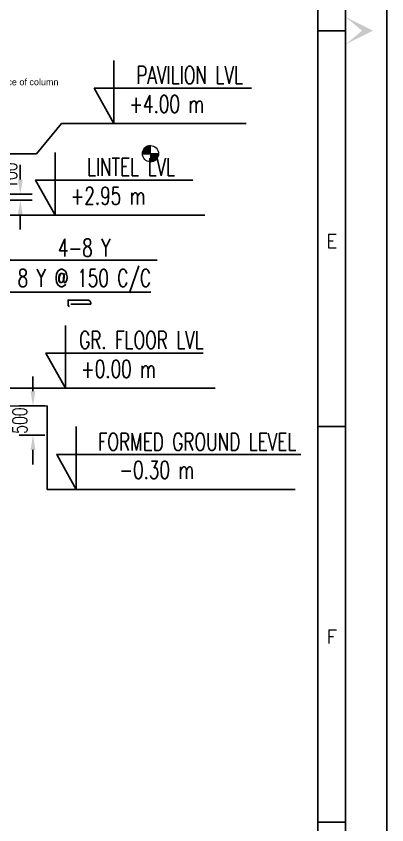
# Model space of a CAD drawing. Header units: millimetres. Extents: x 2659630 to 6742168, y -2425387 to -732288.
# Drawn here: x 3312358 to 3318682, y -1218975 to -1205190 of the extents above; entities that cross this region are included whole.
import ezdxf
from ezdxf.enums import TextEntityAlignment as Align

# ---------------------------------------------------------------- set-up
doc = ezdxf.new("R2010")
doc.units = ezdxf.units.MM
doc.header["$PDMODE"] = 35
doc.header["$PDSIZE"] = -25
doc.layers.add('A-FLOR-LEVL', color=51, linetype='Continuous', lineweight=9)
doc.layers.add('A-TEXT', color=211, linetype='Continuous', lineweight=9)
for name, color, linetype in [('PNA', 8, 'Continuous'), ('S-COLUMN NO', 2, 'Continuous'), ('S-DIM-1', 5, 'Continuous'), ('S-LEVEL SECTION', 3, 'Continuous'), ('S-REINFORCEMENT', 6, 'Continuous')]:
    doc.layers.add(name, color=color, linetype=linetype)
doc.styles.add('Arial_1', font='arial.ttf', dxfattribs={"height": 98.35329341317356})
doc.styles.add('ROMANS', font='r.shx', dxfattribs={"width": 0.7})
doc.dimstyles.new('dim100', dxfattribs={"dimtxt": 250, "dimasz": 250, "dimexe": 200, "dimexo": 200, "dimgap": 100, "dimtad": 1, "dimdec": 0, "dimrnd": 1, "dimzin": 0, "dimdsep": 46, "dimtxsty": 'ROMANS', "dimcen": 0, "dimclrd": 5, "dimclre": 5, "dimclrt": 4, "dimadec": 0, "dimazin": 0, "dimtfac": 1, "dimtdec": 0, "dimtix": 1, "dimtofl": 0, "dimtmove": 2, "dimatfit": 3, "dimfxl": 1, "dimtolj": 1, "dimtzin": 0, "dimlwd": -1, "dimlwe": -1, "dimarcsym": 0})
doc.dimstyles.new('dim33.33', dxfattribs={"dimtxt": 250, "dimasz": 250, "dimexe": 200, "dimexo": 200, "dimgap": 100, "dimtad": 1, "dimdec": 0, "dimlfac": 0.333331133, "dimzin": 0, "dimdsep": 46, "dimtxsty": 'ROMANS', "dimcen": 0, "dimclrd": 5, "dimclre": 5, "dimclrt": 4, "dimadec": 0, "dimazin": 0, "dimtfac": 1, "dimtdec": 0, "dimtix": 1, "dimtofl": 0, "dimtmove": 2, "dimatfit": 3, "dimfxl": 1, "dimtolj": 1, "dimtzin": 0, "dimlwd": -1, "dimlwe": -1, "dimarcsym": 0})

# ---------------------------------------------------------------- blocks, each defined once
blk = doc.blocks.new('FOLDER')
at = {"layer": 'PNA'}
for points in [[(-1250.000000000007, 2500.000000000011), (0, 0), (0, 1000.000000000013)], [(1249.999999999993, 2500.000000000011), (0, 0), (0, 1000.000000000013)]]:
    blk.add_solid(points, dxfattribs=at)
blk = doc.blocks.new('A1_SHEET.')
at = {"flags": 128}
blk.add_lwpolyline([(0, 0), (0, 594), (841, 594), (841, 0)], close=True, dxfattribs=at)
at = {"layer": 'PNA'}
for p, q in [((828.5000000000146, 298.1962906337012), (833.5000000000147, 298.1962906337012)), ((828.5000000000146, 226.4462906336976), (833.5000000000147, 226.4462906336976)), ((828.5000000000146, 154.6962906336976), (833.5000000000147, 154.6962906336976))]:
    blk.add_line(p, q, dxfattribs=at)
at = {"layer": 'PNA', "color": 1}
for points in [[(7.499999999985447, 6.196290633690296), (833.5000000000147, 6.196290633690296), (833.5000000000147, 587.8037093663079), (7.499999999985447, 587.8037093663079)], [(17.49999999998545, 11.19629063369029), (828.5000000000146, 11.19629063369029), (828.5000000000146, 582.8037093663079), (17.49999999998545, 582.8037093663079)]]:
    blk.add_lwpolyline(points, close=True, dxfattribs=at)
at = {"layer": 'PNA', "xscale": 0.0020000000001672, "yscale": 0.0020000000001672, "zscale": 0.0020000000001672, "rotation": 90}
blk.add_blockref('FOLDER', (838.5000000000146, 298.1962906337012), dxfattribs=at)
at = {"layer": 'PNA', "style": 'ROMANS'}
for s, p in [('E', (831.0000000000147, 260.0537093662933)), ('F', (831.0000000000147, 188.3037093662897))]:
    blk.add_text(s, height=2.499999999999994, dxfattribs=at).set_placement(p, align=Align.MIDDLE)
blk = doc.blocks.new('Level - M_Level Head - Circle_100-1971033-BUILDING SECTION BB_')
at = {"layer": 'A-FLOR-LEVL', "lineweight": 9}
h = blk.add_hatch(color=256, dxfattribs=at)
edge = h.paths.add_edge_path(flags=0)
edge.add_line((79558.08501780154, 3137.499999977148), (79558.08501780154, 2999.999999977148))
edge.add_line((79558.08501780154, 2999.999999977148), (79420.58501780154, 2999.999999977148))
edge.add_arc((79558.08501780154, 2999.999999977148), 137.5, 90.0000000000004, 180.0000000000002, ccw=False)
h = blk.add_hatch(color=256, dxfattribs=at)
edge = h.paths.add_edge_path(flags=0)
edge.add_arc((79558.08501780154, 2999.999999977148), 137.4999999999854, 269.99999999999966, 360, ccw=False)
edge.add_line((79558.08501780154, 2862.499999977148), (79558.08501780154, 2999.999999977148))
edge.add_line((79558.08501780154, 2999.999999977148), (79695.58501780152, 2999.999999977148))
for p, q in [((79558.08501780154, 2999.999999977148), (79558.08501780154, 3137.499999977148)), ((79420.58501780154, 2999.999999977148), (79558.08501780154, 2999.999999977148)), ((79695.58501780152, 2999.999999977148), (79558.08501780154, 2999.999999977148)), ((79558.08501780154, 2999.999999977148), (79558.08501780154, 2862.499999977148))]:
    blk.add_line(p, q, dxfattribs=at)
blk.add_circle((79558.08501780154, 2999.999999977148), 137.4999999999854, dxfattribs=at)
for radius, start, end in [(137.5, 90, 179.9999999999998), (137.4999999999854, 269.9999999999993, 359.9999999999994)]:
    blk.add_arc((79558.08501780154, 2999.999999977148), radius, start, end, dxfattribs=at)
blk = doc.blocks.new('*D2128')
at = {"layer": 'Defpoints', "color": 0, "ltscale": 1200}
for p in [(3312207.017683135, -1211833.998983707), (3312207.017683135, -1212333.998983707), (3312644.693756588, -1212333.998983707)]:
    blk.add_point(p, dxfattribs=at)
at = {"layer": 'S-DIM-1', "color": 5}
for p, q in [((3312644.693756588, -1211583.998983707), (3312644.693756588, -1211333.998983707)), ((3312407.017683135, -1211833.998983707), (3312844.693756588, -1211833.998983707)), ((3312407.017683135, -1212333.998983707), (3312844.693756588, -1212333.998983707)), ((3312644.693756588, -1212583.998983707), (3312644.693756588, -1212833.998983707))]:
    blk.add_line(p, q, dxfattribs=at)
at = {"layer": 'S-DIM-1', "color": 5, "ltscale": 1200}
for points in [[(3312603.027089922, -1211583.998983707), (3312686.360423255, -1211583.998983707), (3312644.693756588, -1211833.998983707)], [(3312686.360423255, -1212583.998983707), (3312603.027089922, -1212583.998983707), (3312644.693756588, -1212333.998983707)]]:
    blk.add_solid(points, dxfattribs=at)
at = {"layer": 'S-DIM-1', "color": 4, "ltscale": 1200, "insert": (3312419.693756588, -1212083.998983707), "char_height": 250, "attachment_point": 5, "rotation": 90, "style": 'ROMANS'}
blk.add_mtext('\\A1;{500}', dxfattribs=at)
blk = doc.blocks.new('*D2129')
at = {"layer": 'Defpoints', "color": 0, "ltscale": 1200}
for p in [(3311678.642349877, -1208226.158652483), (3311678.642349877, -1208326.158111251), (3312428.170263239, -1208326.158111251)]:
    blk.add_point(p, dxfattribs=at)
at = {"layer": 'S-COLUMN NO', "color": 5, "ltscale": 1200}
for p, q in [((3312428.170263239, -1207976.158652483), (3312428.170263239, -1207726.158652483)), ((3311878.642349877, -1208226.158652483), (3312628.170263239, -1208226.158652483)), ((3311878.642349877, -1208326.158111251), (3312628.170263239, -1208326.158111251)), ((3312428.170263239, -1208576.158111251), (3312428.170263239, -1208826.158111251))]:
    blk.add_line(p, q, dxfattribs=at)
for points in [[(3312386.503596573, -1207976.158652483), (3312469.836929906, -1207976.158652483), (3312428.170263239, -1208226.158652483)], [(3312469.836929906, -1208576.158111251), (3312386.503596573, -1208576.158111251), (3312428.170263239, -1208326.158111251)]]:
    blk.add_solid(points, dxfattribs=at)
at = {"layer": 'S-COLUMN NO', "color": 4, "ltscale": 1200, "insert": (3312251.302217421, -1207908.203130745), "char_height": 250, "attachment_point": 5, "rotation": 90, "style": 'ROMANS'}
blk.add_mtext('\\A1;100', dxfattribs=at)

msp = doc.modelspace()

# ---------------------------------------------------------------- linework, layer by layer
at = {"const_width": 25}
msp.add_lwpolyline([(3311678.642349877, -1211833.999018082), (3312895.944874103, -1211833.999018082)], dxfattribs=at)
at = {"layer": 'S-LEVEL SECTION'}
for p, q in [((3312703.181699551, -1207533.994569232), (3313130.742201922, -1207018.385776326)), ((3313130.742201922, -1207018.385776326), (3316283.095058389, -1207018.385776326)), ((3311928.644614586, -1207533.994569232), (3312703.181699551, -1207533.994569232)), ((3315574.418654154, -1208583.973575905), (3311878.675462019, -1208583.973575905)), ((3315752.760875271, -1211533.995130341), (3311911.84153462, -1211533.995130341)), ((3312885.619623855, -1211833.999018082), (3312885.577618998, -1213260.344975777)), ((3317120.008449445, -1213260.191455507), (3312885.619623855, -1213260.344974254))]:
    msp.add_line(p, q, dxfattribs=at)
for points in [[(3314023.93783174, -1205945.639204), (3314023.93783174, -1207018.385776326), (3313689.852770366, -1206418.098199283), (3316373.382831741, -1206418.098199283)], [(3314023.93783174, -1205945.639204), (3314023.93783174, -1207018.385776326), (3313689.852770366, -1206418.098199283), (3316373.382831741, -1206418.098199283)], [(3314023.93783174, -1205945.639204), (3314023.93783174, -1207018.385776326), (3313689.852770366, -1206418.098199283), (3316373.382831741, -1206418.098199283)], [(3313022.527553171, -1207511.459249228), (3313022.527553171, -1208584.205821554), (3312688.442491797, -1207983.918244511), (3315371.972553172, -1207983.918244511)], [(3313022.527553171, -1207511.459249228), (3313022.527553171, -1208584.205821554), (3312688.442491797, -1207983.918244511), (3315371.972553172, -1207983.918244511)], [(3313022.527553171, -1207511.459249228), (3313022.527553171, -1208584.205821554), (3312688.442491797, -1207983.918244511), (3315371.972553172, -1207983.918244511)], [(3313200.869774288, -1210461.480803663), (3313200.869774288, -1211534.22737599), (3312866.784712914, -1210933.939798947), (3315550.314774288, -1210933.939798947)], [(3313200.869774288, -1210461.480803663), (3313200.869774288, -1211534.22737599), (3312866.784712914, -1210933.939798947), (3315550.314774288, -1210933.939798947)], [(3313200.869774288, -1210461.480803663), (3313200.869774288, -1211534.22737599), (3312866.784712914, -1210933.939798947), (3315550.314774288, -1210933.939798947)], [(3313384.176509604, -1212187.598401928), (3313384.176509604, -1213260.344974254), (3313050.09144823, -1212660.057397211), (3317213.382702636, -1212660.057397211)]]:
    msp.add_lwpolyline(points, dxfattribs=at)
at = {"layer": 'S-REINFORCEMENT'}
for p, q in [((3313244.921459572, -1210127.928755168), (3313269.698211486, -1210141.633720316)), ((3313289.664887906, -1210099.777092651), (3313629.258728713, -1210099.777857185)), ((3313579.182128183, -1210028.878986284), (3313424.921459572, -1210028.878986284))]:
    msp.add_line(p, q, dxfattribs=at)
msp.add_lwpolyline([(3313244.921459572, -1210127.928755168), (3313244.921459572, -1210028.878986284), (3313424.921459572, -1210028.878986284)], dxfattribs=at)
msp.add_arc((3313577.508088232, -1210083.084019016), 54.23087665869633, 342.0715540106681, 88.23106929154281, dxfattribs=at)

# ---------------------------------------------------------------- block references
at = {"xscale": 94.00879904875153, "yscale": 94.00879904875153, "zscale": 94.00879904875153}
msp.add_blockref('A1_SHEET.', (3239620.141522151, -1233470.768815485), dxfattribs=at)
at = {"layer": 'A-FLOR-LEVL', "lineweight": 9}
msp.add_blockref('Level - M_Level Head - Circle_100-1971033-BUILDING SECTION BB_', (3235090.979967965, -1210534.088254009), dxfattribs=at)

# ---------------------------------------------------------------- texts
at = {"layer": 'A-TEXT', "style": 'Arial_1'}
msp.add_text('from face of column', height=110, dxfattribs=at).set_placement((3311730.037144672, -1206367.799349797))
at = {"layer": 'S-DIM-1', "color": 4, "ltscale": 2500, "char_height": 300, "attachment_point": 5, "rotation": 359.9999953955723, "style": 'ROMANS'}
for s, insert in [('{\\A1;4-8 Y }', (3313520.234796554, -1209138.024586783)), ('{\\A1;8 Y @ 150 C/C}', (3313520.234796554, -1209703.726126147))]:
    msp.add_mtext(s, dxfattribs=dict(at, insert=insert))
at = {"layer": 'S-LEVEL SECTION', "char_height": 300, "attachment_point": 5, "line_spacing_factor": 0.9385317878468564, "style": 'ROMANS'}
for s, insert in [('PAVILION LVL', (3315317.959068286, -1206194.738743747)), ('+4.00 m', (3314926.999438858, -1206686.987500672)), ('LINTEL LVL', (3314316.548789717, -1207760.558788975)), ('+2.95 m', (3313925.589160289, -1208252.8075459)), ('GR. FLOOR LVL', (3314494.891010833, -1210710.580343411)), ('GR. FLOOR LVL', (3314494.891010833, -1210710.580343411)), ('GR. FLOOR LVL', (3314494.891010833, -1210710.580343411)), ('+0.00 m', (3314103.931381406, -1211202.829100335)), ('+0.00 m', (3314103.931381406, -1211202.829100335)), ('+0.00 m', (3314103.931381406, -1211202.829100335)), ('FORMED GROUND LEVEL', (3315444.278882124, -1212445.764208322)), ('-0.30 m', (3314757.068818417, -1212925.022178651))]:
    msp.add_mtext(s, dxfattribs=dict(at, insert=insert))

# ---------------------------------------------------------------- dimensions: what is measured, and where the dimension line sits
at = {"layer": 'S-COLUMN NO', "ltscale": 1200}
dim = msp.add_linear_dim(base=(3312428.170263239, -1208326.158111251), p1=(3311678.642349877, -1208226.158652483), p2=(3311678.642349877, -1208326.158111251), angle=90, dimstyle='dim100', dxfattribs=at)
dim.commit()
dim.dimension.update_dxf_attribs({"geometry": '*D2129', "text_midpoint": (3312251.302217421, -1207908.203130745), "dimtype": 160})
at = {"layer": 'S-DIM-1'}
dim = msp.add_linear_dim(base=(3312644.693756588, -1212333.998983707), p1=(3312207.017683135, -1211833.998983707), p2=(3312207.017683135, -1212333.998983707), angle=90, text='{500}', dimstyle='dim33.33', dxfattribs=at)
dim.commit()
dim.dimension.update_dxf_attribs({"geometry": '*D2128', "text_midpoint": (3312419.693756588, -1212083.998983707)})

# ---------------------------------------------------------------- leaders
at = {"layer": 'S-COLUMN NO', "ltscale": 1200}
for points in [[(3311732.143660647, -1208301.158662279), (3312101.487971998, -1209895.271340756), (3314655.550901229, -1209895.271340756)], [(3311793.016559849, -1208258.120059957), (3312250.652752203, -1209348.67139449), (3314764.587257735, -1209348.67139449)]]:
    msp.add_leader(points, dimstyle='dim100', override={"dimgap": 100, "dimtad": 0}, dxfattribs=at)

doc.saveas('drawing.dxf')
